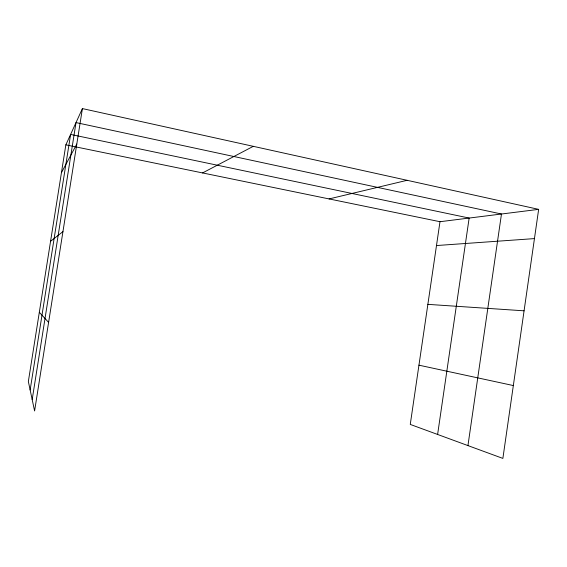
<?xml version="1.0" encoding="UTF-8"?>
<svg xmlns="http://www.w3.org/2000/svg" width="567" height="567" viewBox="0 0 567 567"><rect width="100%" height="100%" fill="white"/><g stroke="black" fill="none" stroke-linecap="round" stroke-linejoin="round"><path stroke-width="0.85" d="M538.65 209.358L502.872 458.412L410.26 424.421L439.985 221.711L538.65 209.358L82.406 108.588L65.85 144.847L28.35 381.52L34.594 410.947L82.406 108.588M467.945 445.598L501.476 214.014L76.013 122.585L32.184 399.572M437.611 434.464L469.15 218.061L70.613 134.422L30.143 389.968M61.449 172.644L76.8 144.039M50.569 241.28L62.951 231.634M202.561 172.935L253.286 146.329M329.08 198.925L407.106 180.306M436.484 245.546L534.447 238.601M427.865 304.359L524.071 310.815M65.85 144.847L439.985 221.711M418.942 365.176L513.341 385.553M39.321 312.297L48.599 322.382"/></g></svg>
